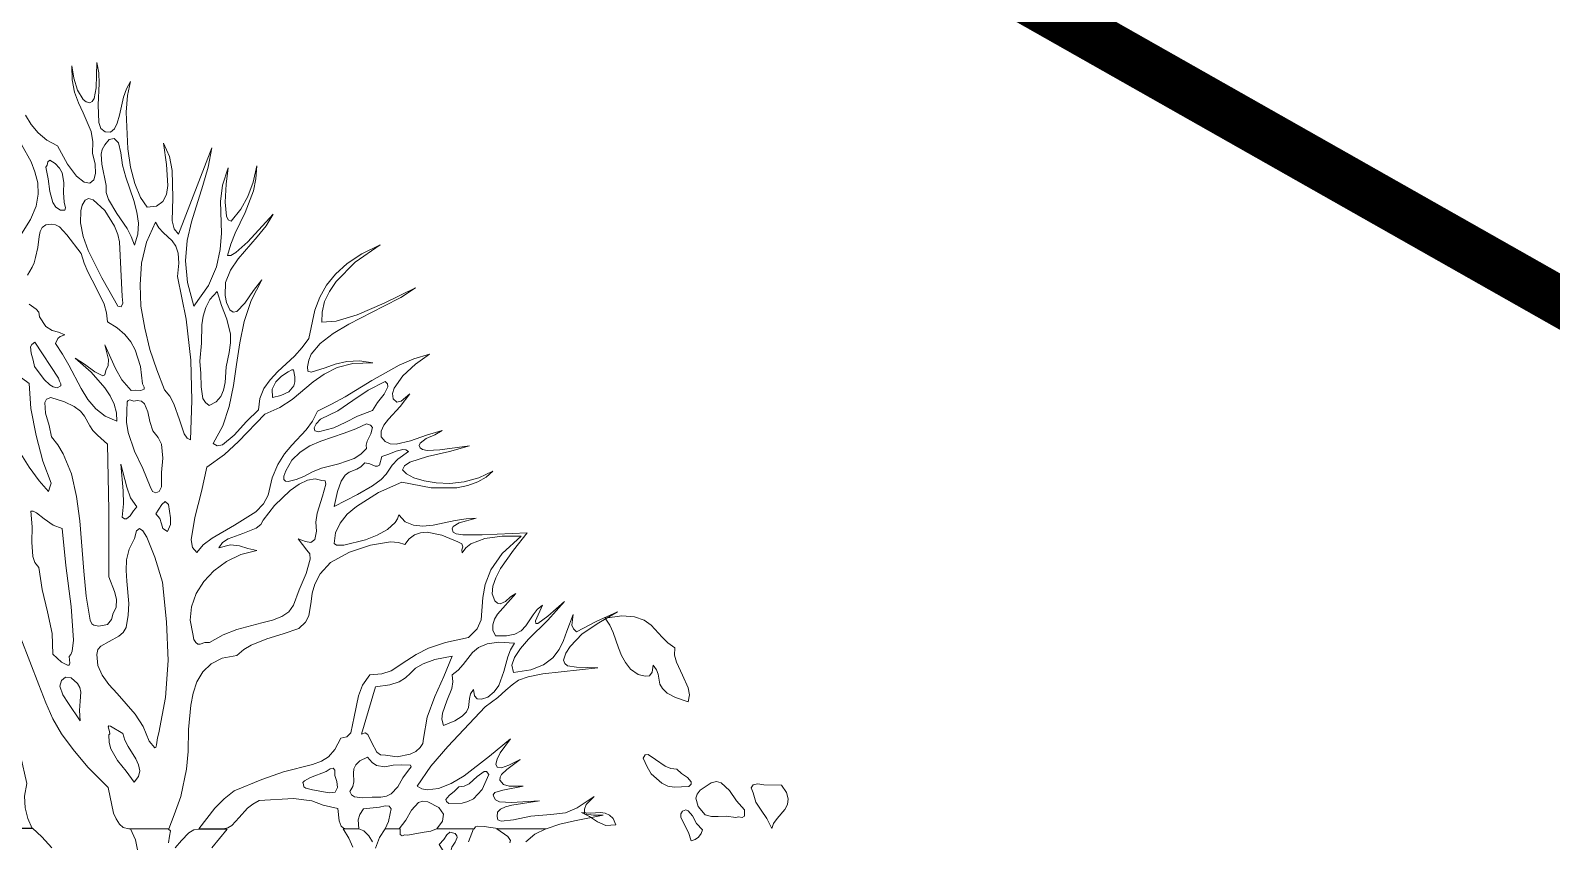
# Model space of a CAD drawing. Header units: inches. Extents: x -885 to 26362, y -28010 to 990.
# Drawn here: x 4305.398 to 4307.825, y -2378.773 to -2377.479 of the extents above; entities that cross this region are included whole.
import ezdxf

# ---------------------------------------------------------------- set-up
doc = ezdxf.new("R2010")
doc.units = ezdxf.units.IN
doc.header["$MEASUREMENT"] = 0
doc.layers.add('BUILDING', color=5, linetype='Continuous', lineweight=15)
doc.layers.add('TREE', color=3, linetype='Continuous', lineweight=15)

# ---------------------------------------------------------------- blocks, each defined once
blk = doc.blocks.new('tree2')
at = {"layer": 'TREE'}
for points in [[(5207.9229, 5947.7084), (5207.9396, 5947.714), (5207.958, 5947.7183), (5207.9935, 5947.7254), (5207.9814, 5947.7251), (5207.9704, 5947.7269), (5207.9701, 5947.7328), (5207.9725, 5947.7383), (5207.9821, 5947.7485), (5207.9611, 5947.7343), (5207.9467, 5947.7282), (5207.9288, 5947.726), (5207.9039, 5947.7238), (5207.8823, 5947.7195), (5207.8672, 5947.718), (5207.8629, 5947.7195), (5207.862, 5947.7235), (5207.8626, 5947.7288), (5207.8663, 5947.7328), (5207.8724, 5947.7355), (5207.8805, 5947.7377), (5207.9146, 5947.7429), (5207.8798, 5947.7408), (5207.865, 5947.7417), (5207.8601, 5947.7442), (5207.858, 5947.7479), (5207.8574, 5947.7506), (5207.8595, 5947.7531), (5207.8694, 5947.7562), (5207.8943, 5947.7611), (5207.8771, 5947.7611), (5207.87, 5947.7633), (5207.8654, 5947.7685), (5207.8657, 5947.7722), (5207.8675, 5947.7756), (5207.8743, 5947.7817), (5207.8906, 5947.7941), (5207.8768, 5947.787), (5207.8675, 5947.7839), (5207.8623, 5947.7848), (5207.8607, 5947.7885), (5207.862, 5947.7947), (5207.866, 5947.8024), (5207.8786, 5947.8199), (5207.8527, 5947.7981), (5207.8213, 5947.774), (5207.8053, 5947.7645), (5207.7896, 5947.7583), (5207.7754, 5947.7568), (5207.769, 5947.758), (5207.7631, 5947.7611), (5207.7801, 5947.7861), (5207.8013, 5947.8104), (5207.8472, 5947.8593), (5207.8629, 5947.871), (5207.8731, 5947.88), (5207.8808, 5947.8867), (5207.8888, 5947.8923), (5207.9005, 5947.8966), (5207.9186, 5947.9003), (5207.9867, 5947.9077), (5207.9605, 5947.9083), (5207.9494, 5947.9101), (5207.946, 5947.9129), (5207.9445, 5947.9169), (5207.9473, 5947.9259), (5207.9525, 5947.9342), (5207.9676, 5947.9496), (5207.9879, 5947.9634), (5208.011, 5947.977), (5207.9848, 5947.965), (5207.9605, 5947.952), (5207.9565, 5947.9557), (5207.9547, 5947.9606), (5207.9562, 5947.9736), (5207.9485, 5947.953), (5207.9445, 5947.9416), (5207.939, 5947.9305), (5207.931, 5947.92), (5207.9196, 5947.9114), (5207.9039, 5947.9052), (5207.8826, 5947.9018), (5207.8805, 5947.9108), (5207.8838, 5947.9206), (5207.8909, 5947.9314), (5207.9011, 5947.9431), (5207.9248, 5947.9668), (5207.9454, 5947.9899), (5207.9251, 5947.9714), (5207.9125, 5947.9625), (5207.91, 5947.9625), (5207.9097, 5947.9659), (5207.9183, 5947.9853), (5207.9119, 5947.9797), (5207.9069, 5947.9733), (5207.8977, 5947.9594), (5207.8918, 5947.9536), (5207.8841, 5947.9493), (5207.8737, 5947.9471), (5207.8601, 5947.9474), (5207.857, 5947.9542), (5207.857, 5947.961), (5207.8589, 5947.9677), (5207.8626, 5947.9742), (5207.8851, 5947.9998), (5207.8786, 5947.9954), (5207.8724, 5947.9899), (5207.866, 5947.9868), (5207.8626, 5947.9877), (5207.8592, 5947.9905), (5207.8561, 5947.9991), (5207.8567, 5948.0087), (5207.8604, 5948.0192), (5207.8663, 5948.0305), (5207.8823, 5948.0533), (5207.8992, 5948.0746), (5207.8435, 5948.0721), (5207.8195, 5948.0721), (5207.8115, 5948.0733), (5207.8078, 5948.0755), (5207.8065, 5948.0795), (5207.8078, 5948.0826), (5207.8152, 5948.0869), (5207.8364, 5948.0927), (5207.8238, 5948.0921), (5207.8102, 5948.09), (5207.7831, 5948.0844), (5207.7702, 5948.0829), (5207.7585, 5948.0841), (5207.7483, 5948.0884), (5207.7403, 5948.0971), (5207.7388, 5948.0921), (5207.736, 5948.0875), (5207.7265, 5948.0789), (5207.7135, 5948.0718), (5207.6991, 5948.0659), (5207.6723, 5948.0595), (5207.6634, 5948.0595), (5207.6603, 5948.0617), (5207.6621, 5948.0746), (5207.6677, 5948.0866), (5207.6766, 5948.0977), (5207.688, 5948.1075), (5207.7151, 5948.1245), (5207.744, 5948.1374), (5207.7804, 5948.1303), (5207.8124, 5948.1306), (5207.8259, 5948.1334), (5207.8383, 5948.1377), (5207.8484, 5948.1436), (5207.857, 5948.1509), (5207.8395, 5948.1426), (5207.8213, 5948.1377), (5207.8035, 5948.1358), (5207.7868, 5948.1365), (5207.7717, 5948.1389), (5207.7591, 5948.1426), (5207.7499, 5948.1476), (5207.745, 5948.1525), (5207.7474, 5948.1577), (5207.7539, 5948.162), (5207.7761, 5948.1694), (5207.8032, 5948.1756), (5207.8278, 5948.1823), (5207.7911, 5948.1774), (5207.7754, 5948.1765), (5207.7699, 5948.1777), (5207.7668, 5948.1799), (5207.7656, 5948.183), (5207.7668, 5948.1857), (5207.7745, 5948.1913), (5207.785, 5948.1962), (5207.7942, 5948.2014), (5207.7748, 5948.1956), (5207.7551, 5948.1885), (5207.737, 5948.1845), (5207.7296, 5948.1848), (5207.7234, 5948.1876), (5207.7188, 5948.1937), (5207.7185, 5948.2005), (5207.7219, 5948.2079), (5207.7277, 5948.2156), (5207.7422, 5948.2313), (5207.7542, 5948.2467), (5207.7434, 5948.2378), (5207.7382, 5948.2365), (5207.7333, 5948.2406), (5207.7326, 5948.247), (5207.7348, 5948.2538), (5207.7456, 5948.2689), (5207.7613, 5948.2837), (5207.7785, 5948.296), (5207.7591, 5948.2901), (5207.741, 5948.2824), (5207.7071, 5948.2633), (5207.6741, 5948.243), (5207.6572, 5948.2338), (5207.6396, 5948.2255), (5207.6335, 5948.2128), (5207.6258, 5948.2024), (5207.6079, 5948.1833), (5207.599, 5948.1725), (5207.5907, 5948.1593), (5207.5836, 5948.1426), (5207.5787, 5948.1214), (5207.5731, 5948.1106), (5207.5636, 5948.1008), (5207.5371, 5948.0841), (5207.5094, 5948.0681), (5207.4983, 5948.0598), (5207.4903, 5948.0503), (5207.4851, 5948.0564), (5207.4835, 5948.0659), (5207.4878, 5948.0937), (5207.4964, 5948.126), (5207.5029, 5948.1562), (5207.5248, 5948.1716), (5207.542, 5948.1879), (5207.5747, 5948.2215), (5207.5931, 5948.2298), (5207.6085, 5948.2399), (5207.6344, 5948.2615), (5207.648, 5948.2713), (5207.664, 5948.2793), (5207.6834, 5948.2843), (5207.7083, 5948.2852), (5207.6917, 5948.2877), (5207.676, 5948.2867), (5207.6615, 5948.2834), (5207.6492, 5948.279), (5207.6319, 5948.2735), (5207.6279, 5948.2747), (5207.6276, 5948.2803), (5207.6289, 5948.2883), (5207.6319, 5948.2957), (5207.643, 5948.3092), (5207.659, 5948.3215), (5207.6784, 5948.3332), (5207.7219, 5948.3551), (5207.7428, 5948.3662), (5207.7613, 5948.3779), (5207.7225, 5948.3588), (5207.6889, 5948.3446), (5207.6627, 5948.3366), (5207.6452, 5948.3354), (5207.6455, 5948.348), (5207.6486, 5948.361), (5207.6547, 5948.3736), (5207.663, 5948.3859), (5207.6864, 5948.4096), (5207.7172, 5948.4312), (5207.6948, 5948.4201), (5207.6766, 5948.4081), (5207.6621, 5948.3951), (5207.651, 5948.3813), (5207.6427, 5948.3665), (5207.6366, 5948.3505), (5207.6292, 5948.3154), (5207.6209, 5948.304), (5207.6113, 5948.2935), (5207.5907, 5948.2744), (5207.5811, 5948.2643), (5207.5734, 5948.2535), (5207.5685, 5948.2412), (5207.5667, 5948.227), (5207.5519, 5948.2125), (5207.5365, 5948.1956), (5207.5223, 5948.1836), (5207.5158, 5948.1823), (5207.5106, 5948.1851), (5207.5226, 5948.2073), (5207.5306, 5948.2313), (5207.5359, 5948.2569), (5207.5396, 5948.283), (5207.5436, 5948.3098), (5207.5491, 5948.3363), (5207.5577, 5948.3625), (5207.571, 5948.3877), (5207.5605, 5948.3748), (5207.5497, 5948.3591), (5207.5399, 5948.3486), (5207.5353, 5948.3477), (5207.5313, 5948.3508), (5207.5272, 5948.36), (5207.5254, 5948.3686), (5207.526, 5948.3847), (5207.5319, 5948.3998), (5207.5414, 5948.4139), (5207.5651, 5948.441), (5207.5762, 5948.4549), (5207.5851, 5948.4693), (5207.5537, 5948.4349), (5207.5386, 5948.4216), (5207.5325, 5948.4182), (5207.5282, 5948.4179), (5207.5325, 5948.4321), (5207.538, 5948.4456), (5207.5503, 5948.4712), (5207.5605, 5948.498), (5207.5636, 5948.5128), (5207.5645, 5948.5291), (5207.5602, 5948.5088), (5207.5537, 5948.4912), (5207.5448, 5948.4755), (5207.5331, 5948.4604), (5207.5294, 5948.462), (5207.5272, 5948.4666), (5207.5254, 5948.4841), (5207.5266, 5948.5063), (5207.5294, 5948.5266), (5207.5223, 5948.5051), (5207.5199, 5948.485), (5207.5208, 5948.4456), (5207.5195, 5948.4253), (5207.5149, 5948.4041), (5207.5048, 5948.3807), (5207.4869, 5948.3551), (5207.4789, 5948.3847), (5207.4764, 5948.4115), (5207.4786, 5948.4364), (5207.4838, 5948.4598), (5207.498, 5948.5048), (5207.5045, 5948.5275), (5207.5088, 5948.5513), (5207.4678, 5948.4444), (5207.4623, 5948.4509), (5207.4601, 5948.461), (5207.4607, 5948.4894), (5207.4601, 5948.5232), (5207.4564, 5948.5405), (5207.4493, 5948.5571), (5207.453, 5948.5306), (5207.4546, 5948.5045), (5207.453, 5948.4937), (5207.4484, 5948.4847), (5207.4407, 5948.4792), (5207.429, 5948.4777), (5207.4207, 5948.49), (5207.4136, 5948.5072), (5207.4084, 5948.5275), (5207.405, 5948.55), (5207.4031, 5948.5956), (5207.4047, 5948.6159), (5207.4084, 5948.6332), (5207.4035, 5948.6245), (5207.3998, 5948.6141), (5207.3945, 5948.5919), (5207.3918, 5948.582), (5207.3884, 5948.5747), (5207.3834, 5948.5707), (5207.377, 5948.571), (5207.3717, 5948.5753), (5207.369, 5948.5827), (5207.3684, 5948.6045), (5207.3696, 5948.631), (5207.369, 5948.6443), (5207.3668, 5948.6569), (5207.3659, 5948.6255), (5207.3634, 5948.6125), (5207.361, 5948.6085), (5207.3579, 5948.607), (5207.3536, 5948.6082), (5207.3496, 5948.6113), (5207.3428, 5948.6227), (5207.3382, 5948.6375), (5207.3357, 5948.6529), (5207.336, 5948.6353), (5207.3391, 5948.6202), (5207.344, 5948.607), (5207.3496, 5948.5947), (5207.3597, 5948.5713), (5207.3619, 5948.5586), (5207.3613, 5948.5445), (5207.3647, 5948.5309), (5207.365, 5948.5195), (5207.3628, 5948.5115), (5207.3579, 5948.5075), (5207.3508, 5948.5088), (5207.3416, 5948.5162), (5207.3305, 5948.5309), (5207.3179, 5948.5537), (5207.3049, 5948.5608), (5207.2941, 5948.5697), (5207.2852, 5948.5802), (5207.2784, 5948.5916)], [(5207.2732, 5948.5556), (5207.2852, 5948.534), (5207.2901, 5948.5217), (5207.2935, 5948.5081), (5207.2941, 5948.494), (5207.2914, 5948.4789), (5207.2846, 5948.4626), (5207.2732, 5948.445)], [(5207.2726, 5947.9443), (5207.2948, 5947.8864), (5207.3034, 5947.8643), (5207.3123, 5947.8446), (5207.3231, 5947.8258), (5207.3372, 5947.8064), (5207.3557, 5947.7848), (5207.3807, 5947.7593), (5207.3874, 5947.7278), (5207.3905, 5947.7205), (5207.3945, 5947.7143), (5207.3994, 5947.71), (5207.4062, 5947.7084), (5207.4558, 5947.7084), (5207.4623, 5947.7257), (5207.4706, 5947.7485), (5207.4777, 5947.782), (5207.4795, 5947.8042), (5207.4801, 5947.8313), (5207.4829, 5947.8612), (5207.486, 5947.8763), (5207.4906, 5947.8901), (5207.498, 5947.9028), (5207.5082, 5947.9126), (5207.5217, 5947.9197), (5207.5399, 5947.9228), (5207.5485, 5947.9302), (5207.5577, 5947.9357), (5207.5771, 5947.9437), (5207.5971, 5947.9496), (5207.6165, 5947.9563), (5207.6249, 5947.964), (5207.6292, 5947.972), (5207.6319, 5947.9899), (5207.6332, 5948.0001), (5207.6366, 5948.0111), (5207.6433, 5948.0238), (5207.6557, 5948.0379), (5207.6794, 5948.0506), (5207.7055, 5948.0595), (5207.7302, 5948.0635), (5207.74, 5948.0629), (5207.748, 5948.0604), (5207.7533, 5948.0672), (5207.7597, 5948.0721), (5207.7671, 5948.0746), (5207.7754, 5948.0755), (5207.7939, 5948.0718), (5207.8133, 5948.0635), (5207.8185, 5948.061), (5207.8195, 5948.0573), (5207.8185, 5948.0536), (5207.8189, 5948.05), (5207.8235, 5948.0561), (5207.8296, 5948.061), (5207.8469, 5948.0675), (5207.8684, 5948.0706), (5207.8921, 5948.0706), (5207.8684, 5948.049), (5207.8543, 5948.029), (5207.8472, 5948.0108), (5207.8444, 5947.9948), (5207.8423, 5947.9671), (5207.8373, 5947.9557), (5207.8266, 5947.9453), (5207.7982, 5947.9391), (5207.7773, 5947.932), (5207.7619, 5947.9243), (5207.7505, 5947.9166), (5207.7311, 5947.904), (5207.7194, 5947.9003), (5207.7046, 5947.8988), (5207.6957, 5947.8861), (5207.6905, 5947.8729), (5207.6852, 5947.847), (5207.6809, 5947.8273), (5207.6763, 5947.8221), (5207.6686, 5947.8205), (5207.6612, 5947.8064), (5207.6535, 5947.7974), (5207.6449, 5947.7919), (5207.6335, 5947.7879), (5207.5978, 5947.7787), (5207.571, 5947.7694), (5207.5368, 5947.7553), (5207.5242, 5947.7454), (5207.5128, 5947.7337), (5207.4928, 5947.7084), (5207.5235, 5947.7084), (5207.5288, 5947.7097), (5207.5337, 5947.7125), (5207.5429, 5947.7223), (5207.5531, 5947.7337), (5207.5596, 5947.7389), (5207.5676, 5947.7433), (5207.6101, 5947.7457), (5207.6326, 5947.7429), (5207.6467, 5947.7377), (5207.6649, 5947.7334), (5207.6667, 5947.7183), (5207.6692, 5947.7115), (5207.6714, 5947.7094), (5207.6744, 5947.7084), (5207.6908, 5947.7084), (5207.6901, 5947.7195), (5207.6923, 5947.726), (5207.6966, 5947.7331), (5207.7166, 5947.7352), (5207.7234, 5947.7368), (5207.7286, 5947.7362), (5207.7311, 5947.7331), (5207.7296, 5947.7272), (5207.7277, 5947.7174), (5207.7234, 5947.7084), (5207.741, 5947.7084), (5207.749, 5947.7192), (5207.7563, 5947.7315), (5207.765, 5947.7408), (5207.7702, 5947.7426), (5207.7764, 5947.7417), (5207.7899, 5947.7346), (5207.7958, 5947.7266), (5207.7945, 5947.718), (5207.7875, 5947.7084), (5207.8336, 5947.7084), (5207.8352, 5947.7106), (5207.8383, 5947.7115), (5207.8463, 5947.7112), (5207.8654, 5947.7084), (5207.9229, 5947.7084)], [(5207.4133, 5948.4309), (5207.4093, 5948.4416), (5207.4041, 5948.4515), (5207.3915, 5948.47), (5207.381, 5948.4872), (5207.3782, 5948.4958), (5207.3782, 5948.5048), (5207.373, 5948.5309), (5207.372, 5948.5436), (5207.3733, 5948.5494), (5207.3767, 5948.5549), (5207.3819, 5948.5617), (5207.3881, 5948.5627), (5207.3936, 5948.5574), (5207.3964, 5948.5451), (5207.3985, 5948.53), (5207.4025, 5948.5149), (5207.4124, 5948.486), (5207.4161, 5948.4718), (5207.4182, 5948.458), (5207.4176, 5948.4444), (5207.4133, 5948.4309)], [(5207.3215, 5948.474), (5207.316, 5948.478), (5207.3123, 5948.4835), (5207.3086, 5948.4974), (5207.3064, 5948.5128), (5207.3037, 5948.5272), (5207.3052, 5948.53), (5207.3061, 5948.534), (5207.3083, 5948.5359), (5207.3151, 5948.5319), (5207.3203, 5948.5263), (5207.3237, 5948.5205), (5207.3259, 5948.5084), (5207.3252, 5948.4961), (5207.3262, 5948.4841), (5207.3277, 5948.4771), (5207.3271, 5948.4743), (5207.3215, 5948.474)], [(5207.3982, 5948.3671), (5207.3988, 5948.3588), (5207.3967, 5948.3545), (5207.3927, 5948.3551), (5207.3887, 5948.3628), (5207.373, 5948.3905), (5207.356, 5948.4241), (5207.3499, 5948.4416), (5207.3465, 5948.4583), (5207.3468, 5948.4734), (5207.3486, 5948.4804), (5207.352, 5948.4866), (5207.3563, 5948.4887), (5207.3622, 5948.4869), (5207.3764, 5948.4737), (5207.3887, 5948.4543), (5207.3927, 5948.4441), (5207.3945, 5948.4349), (5207.3982, 5948.3671)], [(5207.4232, 5948.2593), (5207.4253, 5948.255), (5207.4253, 5948.2526), (5207.4213, 5948.2507), (5207.4145, 5948.2513), (5207.409, 5948.2507), (5207.3976, 5948.264), (5207.3899, 5948.2781), (5207.3767, 5948.3074), (5207.381, 5948.2892), (5207.3807, 5948.2818), (5207.3776, 5948.2757), (5207.3767, 5948.2704), (5207.3739, 5948.2692), (5207.364, 5948.2741), (5207.3514, 5948.2837), (5207.34, 5948.2911), (5207.3597, 5948.2738), (5207.3767, 5948.2544), (5207.3831, 5948.2442), (5207.3881, 5948.2338), (5207.3908, 5948.2233), (5207.3915, 5948.2128), (5207.377, 5948.219), (5207.3653, 5948.2282), (5207.3554, 5948.2399), (5207.3471, 5948.2532), (5207.332, 5948.2821), (5207.324, 5948.296), (5207.3154, 5948.3089), (5207.3185, 5948.3151), (5207.3212, 5948.3178), (5207.3271, 5948.3197), (5207.3191, 5948.3231), (5207.3114, 5948.3252), (5207.3034, 5948.3302), (5207.2957, 5948.3419), (5207.2948, 5948.3477), (5207.2914, 5948.3514), (5207.283, 5948.3576)], [(5207.2809, 5948.3936), (5207.2864, 5948.4035), (5207.2892, 5948.409), (5207.2907, 5948.4155), (5207.2935, 5948.4278), (5207.2951, 5948.4416), (5207.2963, 5948.4478), (5207.2991, 5948.4527), (5207.3034, 5948.4561), (5207.3101, 5948.457), (5207.3154, 5948.4561), (5207.3203, 5948.4533), (5207.3295, 5948.4435), (5207.3474, 5948.4204), (5207.3508, 5948.4084), (5207.3554, 5948.3976), (5207.3662, 5948.3773), (5207.3757, 5948.3576), (5207.3788, 5948.3471), (5207.38, 5948.336), (5207.3918, 5948.3286), (5207.4013, 5948.3203), (5207.4087, 5948.3111), (5207.4142, 5948.3012), (5207.4207, 5948.2806), (5207.4232, 5948.2593)], [(5207.4826, 5948.1897), (5207.4783, 5948.1919), (5207.4746, 5948.1974), (5207.469, 5948.2144), (5207.462, 5948.2344), (5207.457, 5948.2439), (5207.4506, 5948.2519), (5207.441, 5948.2763), (5207.4324, 5948.3015), (5207.4259, 5948.328), (5207.4213, 5948.3551), (5207.4201, 5948.3819), (5207.4219, 5948.4087), (5207.4281, 5948.4345), (5207.4392, 5948.4592), (5207.4432, 5948.4521), (5207.4487, 5948.4463), (5207.4598, 5948.4361), (5207.4644, 5948.4296), (5207.4675, 5948.4207), (5207.4681, 5948.4087), (5207.4663, 5948.3921), (5207.4774, 5948.3391), (5207.4829, 5948.2883), (5207.4841, 5948.2387), (5207.4826, 5948.1897)], [(5207.5057, 5948.2322), (5207.5011, 5948.2359), (5207.498, 5948.2412), (5207.4958, 5948.2556), (5207.4955, 5948.272), (5207.4943, 5948.2874), (5207.4964, 5948.3095), (5207.4968, 5948.332), (5207.4983, 5948.3428), (5207.5014, 5948.3536), (5207.5066, 5948.3637), (5207.5155, 5948.3736), (5207.5208, 5948.356), (5207.5276, 5948.3391), (5207.5319, 5948.3206), (5207.5322, 5948.3101), (5207.5306, 5948.2981), (5207.5269, 5948.28), (5207.5254, 5948.2606), (5207.5235, 5948.2513), (5207.5202, 5948.2433), (5207.5143, 5948.2369), (5207.5057, 5948.2322)], [(5207.3194, 5948.2661), (5207.3203, 5948.2624), (5207.3222, 5948.2593), (5207.3222, 5948.2566), (5207.3175, 5948.2544), (5207.3126, 5948.2553), (5207.3083, 5948.2578), (5207.3015, 5948.2646), (5207.2895, 5948.2806), (5207.288, 5948.2886), (5207.2852, 5948.2972), (5207.2846, 5948.3049), (5207.2861, 5948.308), (5207.2898, 5948.3108), (5207.3194, 5948.2661)], [(5207.5839, 5948.2421), (5207.5836, 5948.2526), (5207.5882, 5948.2615), (5207.5953, 5948.2686), (5207.6036, 5948.2741), (5207.6079, 5948.2763), (5207.6101, 5948.2763), (5207.6116, 5948.2677), (5207.6119, 5948.2615), (5207.6107, 5948.2566), (5207.6042, 5948.2492), (5207.5944, 5948.2449), (5207.5839, 5948.2421)], [(5207.2624, 5948.275), (5207.2827, 5948.2596), (5207.2849, 5948.2288), (5207.2914, 5948.1953), (5207.3, 5948.1633), (5207.3101, 5948.1362), (5207.3083, 5948.1312), (5207.3068, 5948.126), (5207.2954, 5948.1389), (5207.2827, 5948.1559), (5207.2704, 5948.1759), (5207.2596, 5948.1974), (5207.2523, 5948.2196), (5207.2492, 5948.2406), (5207.252, 5948.2596), (5207.2563, 5948.268), (5207.2624, 5948.275)], [(5207.6409, 5948.1999), (5207.6366, 5948.2008), (5207.6356, 5948.2045), (5207.6381, 5948.2098), (5207.6436, 5948.2156), (5207.6649, 5948.2258), (5207.6837, 5948.2384), (5207.7025, 5948.2513), (5207.7237, 5948.2621), (5207.7265, 5948.2593), (5207.7268, 5948.2556), (5207.7222, 5948.2464), (5207.7139, 5948.2359), (5207.7077, 5948.2261), (5207.6892, 5948.2193), (5207.6747, 5948.2116), (5207.66, 5948.2048), (5207.6409, 5948.1999)], [(5207.3905, 5947.9822), (5207.3868, 5947.9754), (5207.3847, 5947.9674), (5207.38, 5947.9613), (5207.3693, 5947.9591), (5207.3631, 5947.9603), (5207.3603, 5947.9619), (5207.3585, 5947.9668), (5207.3536, 5947.9964), (5207.3505, 5948.0272), (5207.3456, 5948.0897), (5207.3416, 5948.1195), (5207.3351, 5948.1476), (5207.3249, 5948.1725), (5207.3185, 5948.1836), (5207.3105, 5948.1934), (5207.3077, 5948.2076), (5207.3031, 5948.223), (5207.3021, 5948.2359), (5207.3043, 5948.2402), (5207.3095, 5948.2424), (5207.3265, 5948.2369), (5207.3385, 5948.231), (5207.3465, 5948.2252), (5207.3514, 5948.219), (5207.3579, 5948.2073), (5207.3616, 5948.2014), (5207.3674, 5948.1956), (5207.3797, 5948.1845), (5207.3816, 5948.1029), (5207.3813, 5948.0204), (5207.3884, 5948.0022), (5207.3908, 5947.9927), (5207.3905, 5947.9822)], [(5207.4327, 5948.1322), (5207.4235, 5948.1543), (5207.4133, 5948.1759), (5207.4053, 5948.199), (5207.4035, 5948.2116), (5207.4038, 5948.2252), (5207.4041, 5948.2369), (5207.4056, 5948.2387), (5207.4075, 5948.2393), (5207.4124, 5948.2378), (5207.4167, 5948.2384), (5207.4219, 5948.2375), (5207.4256, 5948.2344), (5207.4299, 5948.2245), (5207.4324, 5948.2125), (5207.4358, 5948.2011), (5207.4426, 5948.1928), (5207.4466, 5948.1845), (5207.4484, 5948.167), (5207.4466, 5948.1494), (5207.4466, 5948.1315), (5207.4438, 5948.126), (5207.4398, 5948.1242), (5207.4355, 5948.126), (5207.4327, 5948.1322)], [(5207.623, 5948.1445), (5207.6135, 5948.1408), (5207.6036, 5948.1383), (5207.6002, 5948.1386), (5207.5981, 5948.1408), (5207.5981, 5948.1448), (5207.6008, 5948.1516), (5207.6082, 5948.1645), (5207.6184, 5948.1747), (5207.6304, 5948.1823), (5207.644, 5948.1882), (5207.6729, 5948.1981), (5207.6874, 5948.2033), (5207.7006, 5948.2098), (5207.7055, 5948.2079), (5207.7077, 5948.2051), (5207.7058, 5948.1974), (5207.7012, 5948.1882), (5207.7, 5948.1833), (5207.7006, 5948.179), (5207.6935, 5948.1719), (5207.6852, 5948.1666), (5207.6661, 5948.1602), (5207.6446, 5948.1546), (5207.6338, 5948.1503), (5207.623, 5948.1445)], [(5207.6603, 5948.1072), (5207.6646, 5948.126), (5207.6692, 5948.1386), (5207.6741, 5948.146), (5207.6791, 5948.15), (5207.6886, 5948.1537), (5207.6935, 5948.1565), (5207.6985, 5948.1614), (5207.7046, 5948.1602), (5207.7111, 5948.1574), (5207.7142, 5948.1571), (5207.7166, 5948.1583), (5207.7194, 5948.1691), (5207.728, 5948.1722), (5207.737, 5948.1759), (5207.7453, 5948.178), (5207.7493, 5948.1774), (5207.7526, 5948.1753), (5207.7394, 5948.1657), (5207.7323, 5948.1586), (5207.7246, 5948.1473), (5207.7188, 5948.1408), (5207.708, 5948.1328), (5207.6892, 5948.122), (5207.6603, 5948.1072)], [(5207.4161, 5948.1069), (5207.4121, 5948.102), (5207.4081, 5948.0958), (5207.4035, 5948.0921), (5207.401, 5948.0921), (5207.3979, 5948.0943), (5207.3998, 5948.1106), (5207.3991, 5948.1269), (5207.3964, 5948.1596), (5207.4038, 5948.1312), (5207.4084, 5948.118), (5207.4161, 5948.1069)], [(5207.4854, 5947.9496), (5207.4823, 5947.9665), (5207.4838, 5947.9831), (5207.4897, 5947.9995), (5207.4989, 5948.0145), (5207.5115, 5948.0278), (5207.5272, 5948.0392), (5207.5448, 5948.0478), (5207.5645, 5948.053), (5207.5534, 5948.0552), (5207.5433, 5948.0586), (5207.5319, 5948.0598), (5207.5177, 5948.0561), (5207.5223, 5948.0626), (5207.5294, 5948.0672), (5207.5473, 5948.074), (5207.5639, 5948.0804), (5207.5697, 5948.085), (5207.5725, 5948.0906), (5207.5864, 5948.1084), (5207.6061, 5948.1272), (5207.6169, 5948.1349), (5207.6273, 5948.1399), (5207.6369, 5948.1417), (5207.6452, 5948.1395), (5207.6492, 5948.1389), (5207.6501, 5948.1349), (5207.6458, 5948.1201), (5207.6393, 5948.0992), (5207.6378, 5948.0878), (5207.6387, 5948.0767), (5207.6366, 5948.0663), (5207.6316, 5948.0626), (5207.6249, 5948.0638), (5207.6159, 5948.0672), (5207.6264, 5948.0533), (5207.6301, 5948.0487), (5207.6307, 5948.0423), (5207.6258, 5948.0244), (5207.6169, 5948.0041), (5207.6101, 5947.9853), (5207.6042, 5947.977), (5207.5956, 5947.9711), (5207.5842, 5947.9668), (5207.571, 5947.9634), (5207.5399, 5947.9551), (5207.5232, 5947.9483), (5207.5063, 5947.9388), (5207.5005, 5947.9388), (5207.4946, 5947.9369), (5207.4915, 5947.9369), (5207.4891, 5947.9388), (5207.4869, 5947.9428), (5207.4854, 5947.9496)], [(5207.4543, 5948.0764), (5207.4484, 5948.0801), (5207.4466, 5948.086), (5207.4447, 5948.0924), (5207.4398, 5948.0983), (5207.4472, 5948.1097), (5207.4512, 5948.1134), (5207.4555, 5948.1097), (5207.458, 5948.0934), (5207.458, 5948.085), (5207.4543, 5948.0764)], [(5207.3123, 5947.9246), (5207.3114, 5947.9502), (5207.3055, 5947.977), (5207.2991, 5948.0044), (5207.2948, 5948.0318), (5207.2898, 5948.0382), (5207.2874, 5948.0456), (5207.2861, 5948.0632), (5207.2867, 5948.0823), (5207.2849, 5948.1017), (5207.288, 5948.1014), (5207.292, 5948.0995), (5207.3015, 5948.0921), (5207.3126, 5948.0844), (5207.3237, 5948.0801), (5207.3283, 5948.0342), (5207.3348, 5947.9837), (5207.3376, 5947.9419), (5207.3363, 5947.9283), (5207.3345, 5947.924), (5207.3323, 5947.9215), (5207.3332, 5947.9132), (5207.3323, 5947.9111), (5207.3302, 5947.9108), (5207.3231, 5947.9145), (5207.3123, 5947.9246)], [(5207.3665, 5947.924), (5207.3677, 5947.9302), (5207.3714, 5947.9345), (5207.3819, 5947.9403), (5207.3939, 5947.9468), (5207.3991, 5947.9514), (5207.4028, 5947.9576), (5207.4056, 5947.9727), (5207.4062, 5947.9871), (5207.4038, 5948.0148), (5207.4028, 5948.0281), (5207.4035, 5948.0413), (5207.4065, 5948.0546), (5207.4133, 5948.0678), (5207.4158, 5948.0773), (5207.4195, 5948.0801), (5207.4235, 5948.077), (5207.4284, 5948.0693), (5207.4386, 5948.0444), (5207.4481, 5948.0136), (5207.453, 5947.9646), (5207.4549, 5947.9166), (5207.4518, 5947.8707), (5207.4432, 5947.8273), (5207.4416, 5947.8211), (5207.4407, 5947.8122), (5207.4398, 5947.8091), (5207.4383, 5947.8085), (5207.4315, 5947.8168), (5207.4238, 5947.835), (5207.4139, 5947.8504), (5207.3918, 5947.8757), (5207.3816, 5947.8871), (5207.3733, 5947.8984), (5207.368, 5947.9105), (5207.3665, 5947.924)], [(5208.0988, 5947.8657), (5208.0831, 5947.871), (5208.0726, 5947.8762), (5208.0668, 5947.882), (5208.0637, 5947.8876), (5208.0613, 5947.8996), (5208.0594, 5947.9051), (5208.0554, 5947.911), (5208.0542, 5947.9024), (5208.0508, 5947.8977), (5208.0452, 5947.8971), (5208.0369, 5947.8993), (5208.0274, 5947.9061), (5208.0209, 5947.9141), (5208.016, 5947.9227), (5208.0123, 5947.9322), (5208.0058, 5947.9513), (5208.0015, 5947.9606), (5207.9957, 5947.9689), (5208.0166, 5947.972), (5208.0323, 5947.9707), (5208.0443, 5947.9667), (5208.0529, 5947.9606), (5208.0665, 5947.9455), (5208.0736, 5947.9384), (5208.0822, 5947.9325), (5208.0819, 5947.9233), (5208.084, 5947.9147), (5208.0917, 5947.8984), (5208.0988, 5947.8827), (5208.1001, 5947.8743), (5208.0988, 5947.8657)], [(5207.7958, 5947.8362), (5207.7939, 5947.8439), (5207.7945, 5947.8516), (5207.7998, 5947.8667), (5207.8059, 5947.8821), (5207.8072, 5947.8901), (5207.8065, 5947.8988), (5207.8139, 5947.9046), (5207.8201, 5947.9117), (5207.8315, 5947.9265), (5207.8392, 5947.9329), (5207.8497, 5947.9372), (5207.8641, 5947.9394), (5207.8838, 5947.9382), (5207.8789, 5947.9299), (5207.8755, 5947.9212), (5207.8706, 5947.9031), (5207.8641, 5947.8858), (5207.8586, 5947.8781), (5207.8506, 5947.8713), (5207.8429, 5947.8689), (5207.8376, 5947.8692), (5207.8343, 5947.8729), (5207.8327, 5947.8809), (5207.8293, 5947.8754), (5207.8281, 5947.8698), (5207.8266, 5947.8587), (5207.8241, 5947.8532), (5207.8189, 5947.8476), (5207.8096, 5947.8421), (5207.7958, 5947.8362)], [(5207.8065, 5947.9222), (5207.7961, 5947.8969), (5207.785, 5947.872), (5207.7757, 5947.8467), (5207.7708, 5947.8202), (5207.7702, 5947.8141), (5207.7668, 5947.8088), (5207.7616, 5947.8042), (5207.7545, 5947.8008), (5207.7385, 5947.7974), (5207.724, 5947.7996), (5207.7179, 5947.7999), (5207.7132, 5947.8033), (5207.7071, 5947.8147), (5207.7021, 5947.8252), (5207.6988, 5947.827), (5207.6942, 5947.8255), (5207.7114, 5947.884), (5207.7292, 5947.8864), (5207.741, 5947.8904), (5207.7486, 5947.8954), (5207.7548, 5947.9009), (5207.7613, 5947.9071), (5207.7705, 5947.9126), (5207.785, 5947.9178), (5207.8065, 5947.9222)], [(5207.3462, 5947.8421), (5207.3314, 5947.8636), (5207.3246, 5947.8741), (5207.3209, 5947.8849), (5207.3231, 5947.892), (5207.328, 5947.896), (5207.3348, 5947.8951), (5207.3428, 5947.8883), (5207.3456, 5947.8831), (5207.3468, 5947.8775), (5207.3462, 5947.8664), (5207.345, 5947.8547), (5207.3462, 5947.8421)], [(5207.2867, 5947.7088), (5207.2812, 5947.7211), (5207.2778, 5947.7343), (5207.2772, 5947.7488), (5207.28, 5947.7645), (5207.2723, 5947.7993), (5207.2664, 5947.8267), (5207.2624, 5947.8381), (5207.2566, 5947.8482), (5207.248, 5947.8572), (5207.2362, 5947.8652), (5207.2372, 5947.8393), (5207.2449, 5947.8258), (5207.2507, 5947.8104), (5207.2569, 5947.7583), (5207.2624, 5947.7309), (5207.2689, 5947.7088), (5207.2867, 5947.7088)], [(5207.4127, 5947.766), (5207.4031, 5947.7799), (5207.3924, 5947.7931), (5207.3841, 5947.8073), (5207.3819, 5947.8153), (5207.3816, 5947.8245), (5207.3828, 5947.8261), (5207.3825, 5947.8289), (5207.3807, 5947.8344), (5207.3813, 5947.8359), (5207.3837, 5947.8356), (5207.3988, 5947.8264), (5207.4013, 5947.8181), (5207.4056, 5947.8104), (5207.4149, 5947.795), (5207.4182, 5947.7876), (5207.4198, 5947.7802), (5207.4182, 5947.7731), (5207.4127, 5947.766)], [(5207.7434, 5947.7876), (5207.7551, 5947.7873), (5207.7557, 5947.7851), (5207.7526, 5947.7811), (5207.7453, 5947.7713), (5207.7391, 5947.7605), (5207.7308, 5947.7516), (5207.7252, 5947.7488), (5207.7182, 5947.7476), (5207.7074, 5947.7476), (5207.6954, 5947.7466), (5207.6855, 5947.7479), (5207.6818, 5947.7503), (5207.6797, 5947.7546), (5207.6834, 5947.7608), (5207.6849, 5947.7663), (5207.6843, 5947.7774), (5207.6849, 5947.7824), (5207.6871, 5947.7876), (5207.6923, 5947.7925), (5207.7018, 5947.7971), (5207.7074, 5947.7904), (5207.7129, 5947.7867), (5207.7231, 5947.7851), (5207.7333, 5947.7873), (5207.7434, 5947.7876)], [(5208.0994, 5947.7607), (5208.0813, 5947.7598), (5208.0733, 5947.7613), (5208.0659, 5947.7647), (5208.0529, 5947.7764), (5208.0477, 5947.785), (5208.0431, 5947.7958), (5208.0455, 5947.7998), (5208.0489, 5947.8004), (5208.0582, 5947.7943), (5208.0702, 5947.7857), (5208.077, 5947.7829), (5208.0844, 5947.7823), (5208.0902, 5947.777), (5208.0979, 5947.7718), (5208.1025, 5947.7666), (5208.1022, 5947.7638), (5208.0994, 5947.7607)], [(5207.6507, 5947.7793), (5207.6553, 5947.7827), (5207.659, 5947.7833), (5207.6612, 5947.7808), (5207.6612, 5947.7743), (5207.6637, 5947.767), (5207.6646, 5947.7593), (5207.6618, 5947.7537), (5207.6544, 5947.7528), (5207.6338, 5947.7565), (5207.6252, 5947.7586), (5207.623, 5947.7605), (5207.6224, 5947.763), (5207.6218, 5947.7657), (5207.6236, 5947.7679), (5207.6313, 5947.7719), (5207.6507, 5947.7793)], [(5207.8022, 5947.7396), (5207.7995, 5947.742), (5207.7988, 5947.7448), (5207.8028, 5947.7497), (5207.8093, 5947.7549), (5207.8149, 5947.7602), (5207.8213, 5947.7611), (5207.8275, 5947.7642), (5207.8376, 5947.7731), (5207.846, 5947.7793), (5207.849, 5947.7793), (5207.8518, 5947.7756), (5207.8438, 5947.7571), (5207.8327, 5947.7454), (5207.8259, 5947.742), (5207.8189, 5947.7399), (5207.8022, 5947.7396)], [(5208.1576, 5947.7225), (5208.1456, 5947.7241), (5208.1358, 5947.7235), (5208.1275, 5947.7235), (5208.1195, 5947.7256), (5208.1108, 5947.7361), (5208.1081, 5947.7462), (5208.1096, 5947.7512), (5208.1133, 5947.7561), (5208.1272, 5947.7653), (5208.1336, 5947.7669), (5208.1395, 5947.7653), (5208.1496, 5947.7558), (5208.1586, 5947.7429), (5208.1684, 5947.7318), (5208.1684, 5947.7241), (5208.1653, 5947.7222), (5208.161, 5947.7231), (5208.1576, 5947.7225)], [(5208.1789, 5947.753), (5208.1767, 5947.7592), (5208.1792, 5947.7629), (5208.1847, 5947.7641), (5208.1924, 5947.7629), (5208.214, 5947.7623), (5208.2205, 5947.7533), (5208.2226, 5947.7453), (5208.2217, 5947.7385), (5208.2183, 5947.7324), (5208.2087, 5947.721), (5208.2044, 5947.7151), (5208.202, 5947.7087), (5208.1961, 5947.7213), (5208.189, 5947.7315), (5208.1823, 5947.7413), (5208.1789, 5947.753)], [(5208.0917, 5947.7302), (5208.0957, 5947.7318), (5208.0988, 5947.7308), (5208.1041, 5947.7244), (5208.109, 5947.7148), (5208.1164, 5947.7071), (5208.1145, 5947.7025), (5208.1114, 5947.6982), (5208.1071, 5947.6951), (5208.1025, 5947.6936), (5208.0991, 5947.7038), (5208.0936, 5947.7139), (5208.0896, 5947.7228), (5208.0896, 5947.7268), (5208.0917, 5947.7302)], [(5207.9664, 5947.7287), (5207.9778, 5947.7278), (5207.9901, 5947.7284), (5207.996, 5947.7278), (5208.0012, 5947.7253), (5208.0058, 5947.721), (5208.0092, 5947.7133), (5207.9969, 5947.7124), (5207.9864, 5947.717), (5207.9766, 5947.7235), (5207.9664, 5947.7287)], [(5207.8977, 5947.6924), (5207.9088, 5947.7017), (5207.9223, 5947.7084), (5207.8617, 5947.7084), (5207.8755, 5947.6989), (5207.8786, 5947.6937), (5207.878, 5947.6912)], [(5207.8269, 5947.6924), (5207.8327, 5947.7084), (5207.7871, 5947.7084), (5207.7801, 5947.7054), (5207.7717, 5947.7041), (5207.7514, 5947.7004), (5207.748, 5947.7007), (5207.7446, 5947.6998), (5207.7422, 5947.7014), (5207.7422, 5947.7084), (5207.7234, 5947.7084), (5207.7166, 5947.6977), (5207.7114, 5947.6844)], [(5207.708, 5947.6921), (5207.7034, 5947.6998), (5207.6972, 5947.706), (5207.6908, 5947.7084), (5207.6717, 5947.7084), (5207.6787, 5947.6968), (5207.6837, 5947.6857)], [(5207.5088, 5947.6847), (5207.5279, 5947.7081), (5207.4937, 5947.7081), (5207.4866, 5947.7069), (5207.4807, 5947.7035), (5207.4715, 5947.694), (5207.4638, 5947.685)], [(5207.4552, 5947.6909), (5207.4567, 5947.6992), (5207.4577, 5947.7057), (5207.4552, 5947.7081), (5207.4084, 5947.7084), (5207.4145, 5947.6949), (5207.417, 5947.6823)], [(5207.3108, 5947.685), (5207.2985, 5947.6983), (5207.2871, 5947.7091), (5207.2701, 5947.7091)], [(5207.8102, 5947.7026), (5207.8124, 5947.6998), (5207.8127, 5947.6974), (5207.8102, 5947.6918), (5207.8059, 5947.6857), (5207.8041, 5947.6773), (5207.7995, 5947.6786), (5207.7955, 5947.681), (5207.7902, 5947.689), (5207.7961, 5947.6952), (5207.7998, 5947.7011), (5207.8035, 5947.7041), (5207.8102, 5947.7026)]]:
    blk.add_lwpolyline(points, dxfattribs=at)

msp = doc.modelspace()

# ---------------------------------------------------------------- linework, layer by layer
at = {"layer": 'BUILDING', "const_width": 0.078483}
msp.add_lwpolyline([(4304.846995, -2375.949608), (4306.598872, -2377.209734), (4308.084855, -2378.051506), (4308.123634, -2378.316309), (4308.025563, -2379.19376), (4307.95099, -2379.93801), (4308.375741, -2380.500246), (4309.258571, -2380.710547), (4309.989927, -2380.884765), (4311.401612, -2380.507331), (4311.547453, -2380.05169), (4311.668172, -2379.946711), (4311.940812, -2379.852192), (4312.066279, -2379.796958), (4312.841979, -2379.990774), (4316.400825, -2381.149639)], dxfattribs=at)

# ---------------------------------------------------------------- block references
at = {"layer": 'TREE', "color": 3, "xscale": 1.288602291024512, "yscale": 1.288602291008523, "zscale": 1.288602291016571}
msp.add_blockref('tree2', (-2404.720162, -10042.983322), dxfattribs=at)

doc.saveas('drawing.dxf')
